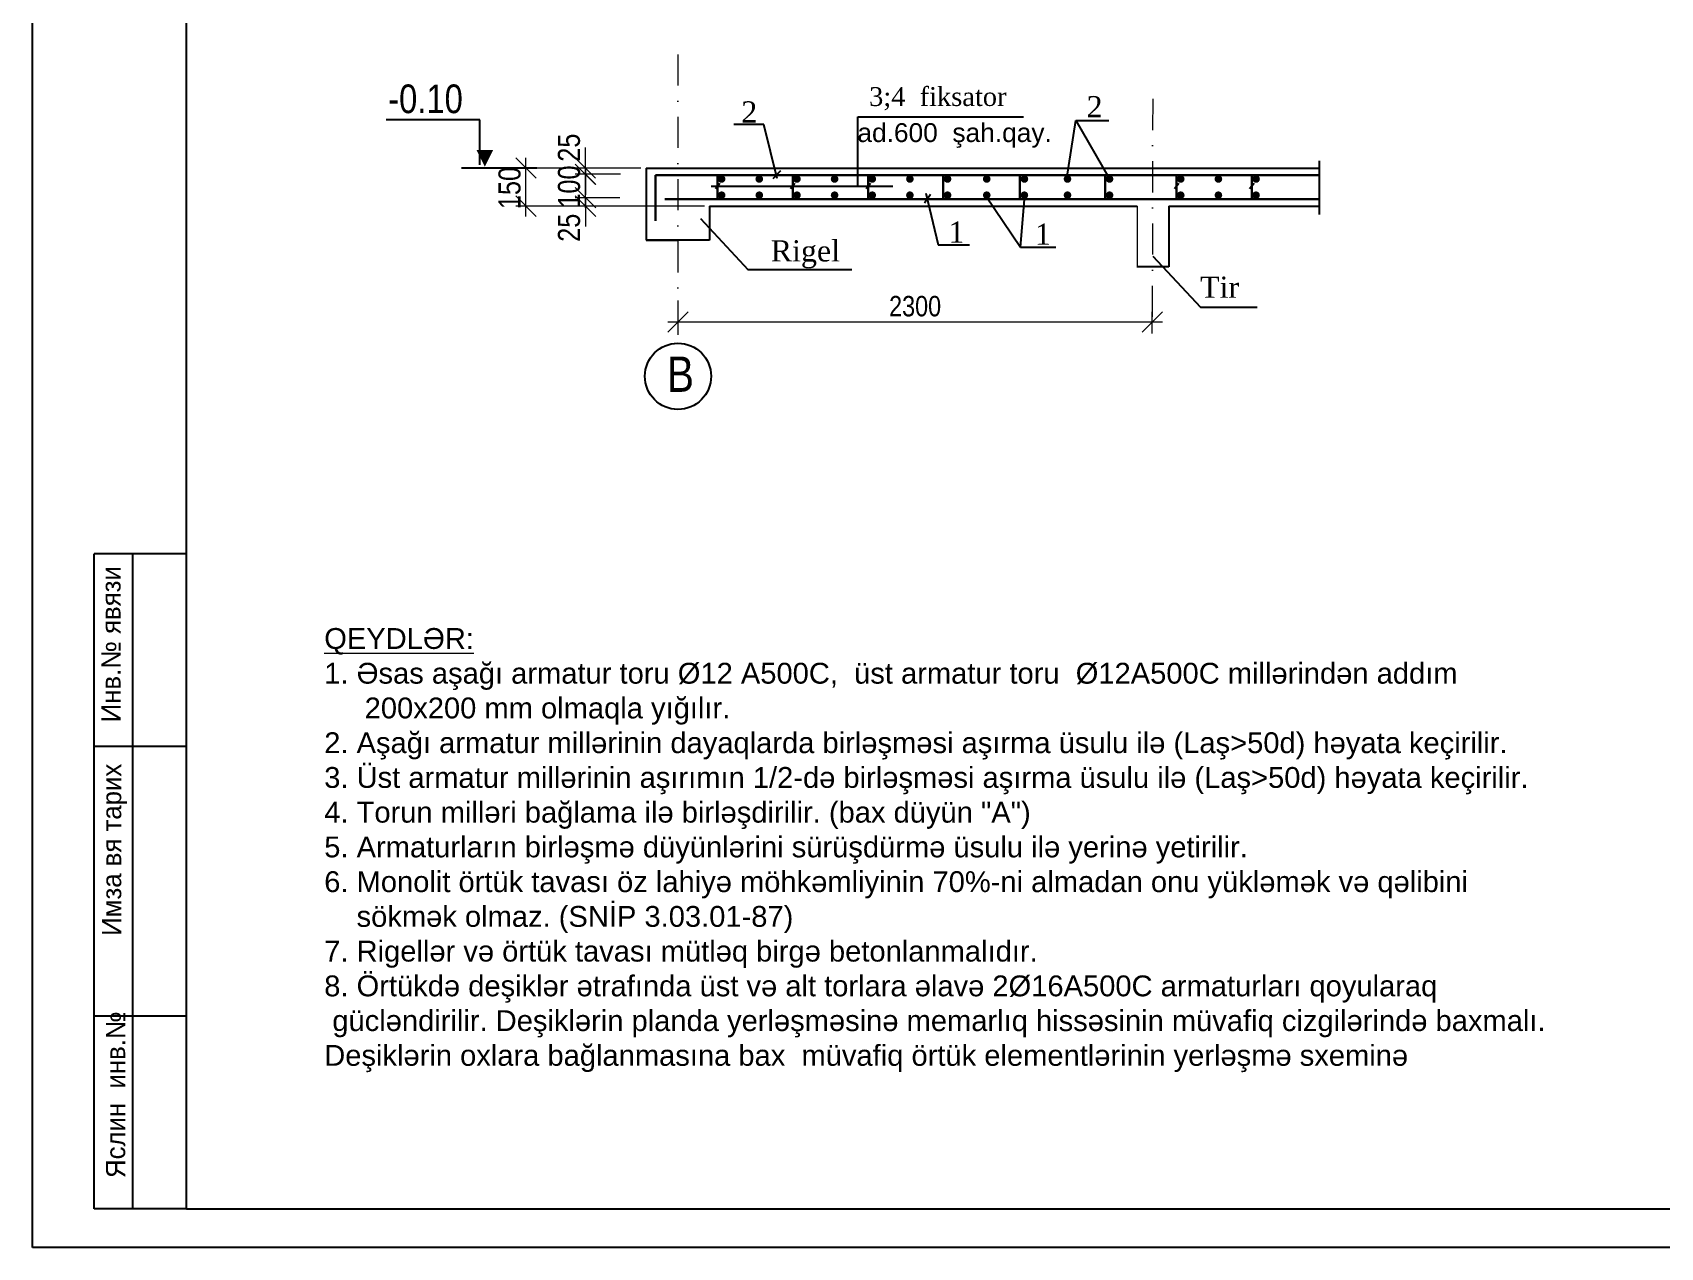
# Model space of a CAD drawing. Header units: millimetres. Extents: x -149347 to 251215, y -2929184 to -2541447.
# Drawn here: x 110423 to 130345, y -2609513 to -2594648 of the extents above; entities that cross this region are included whole.
import ezdxf

# ---------------------------------------------------------------- set-up
doc = ezdxf.new("R2010")
doc.units = ezdxf.units.MM
doc.linetypes.add('DASHDOTX2', pattern=[50.8, 25.4, -12.7, 0, -12.7])
doc.styles.add('CP_ATTR', font='A3TI(LA).TTF')
doc.styles.get("Standard").update_dxf_attribs({"font": 'times.ttf'})
doc.styles.add('style1', font='A3TI(LA).TTF', dxfattribs={"height": 400})
doc.styles.add('style6', font='ARIALN.TTF', dxfattribs={"height": 300})
doc.dimstyles.new('DIM_100', dxfattribs={"dimscale": 100, "dimtxt": 250, "dimasz": 2.5, "dimexe": 1.25, "dimexo": 0.625, "dimtad": 1, "dimdec": 0, "dimtxsty": 'style1', "dimblk": 'OBLIQUE', "dimcen": 2.5, "dimdle": 1.25, "dimclrd": 251, "dimclre": 251, "dimaunit": 1, "dimadec": 3, "dimazin": 0, "dimtfac": 1, "dimtdec": 0, "dimtmove": 1, "dimatfit": 3, "dimfxl": 1.25, "dimlwd": 5, "dimlwe": 5, "dimarcsym": 0})

# ---------------------------------------------------------------- blocks, each defined once
blk = doc.blocks.new('mekteb')
at = {"color": 0, "lineweight": 25}
for p, q in [((99643, -1849866), (99643, -1821466)), ((139843, -1849866), (99643, -1849866))]:
    blk.add_line(p, q, dxfattribs=at)
at = {"color": 0, "lineweight": 25, "ltscale": 15}
for q in [(101643, -1821966), (139343, -1849366)]:
    blk.add_line((101643, -1849366), q, dxfattribs=at)
at = {"lineweight": 25, "ltscale": 0.25}
for p, q in [((100443, -1849366), (100443, -1840866)), ((100943, -1849367), (100943, -1840866))]:
    blk.add_line(p, q, dxfattribs=at)
at = {"lineweight": 25}
for p, q in [((101643, -1840866), (100443, -1840866)), ((101645, -1843366), (100445, -1843366)), ((101645, -1846866), (100445, -1846866)), ((101643, -1849366), (100443, -1849366))]:
    blk.add_line(p, q, dxfattribs=at)
at = {"lineweight": 25, "char_height": 250.01, "width": 5960.07, "attachment_point": 1, "rotation": 90, "style": 'CP_ATTR'}
for s, insert in [('\\pt3143;Инв.№ явязи', (100535, -1843053)), ('\\pt3143;Имза вя тарих', (100544, -1845823)), ('\\pt3143;Яслин  инв.№', (100595, -1848965))]:
    blk.add_mtext(s, dxfattribs=dict(at, insert=insert))
blk = doc.blocks.new('_Oblique')
at = {"color": 0, "linetype": 'ByBlock', "lineweight": -2}
blk.add_line((-0.5, -0.5), (0.5, 0.5), dxfattribs=at)
blk = doc.blocks.new('*D899')
at = {"color": 251, "lineweight": 5, "ltscale": 50, "transparency": 16777216}
for p, q in [((117620, -2596382), (117065, -2596382)), ((117611, -2596668), (117065, -2596668))]:
    blk.add_line(p, q, dxfattribs=at)
at = {"color": 251, "linetype": 'ByBlock', "lineweight": 5, "ltscale": 50, "transparency": 16777216}
blk.add_line((117190, -2596793), (117190, -2596257), dxfattribs=at)
at = {"layer": 'Defpoints', "color": 0, "lineweight": 15, "ltscale": 50, "transparency": 16777216}
for p in [(117190, -2596382), (117682, -2596382), (117674, -2596668)]:
    blk.add_point(p, dxfattribs=at)
at = {"color": 251, "lineweight": 5, "ltscale": 50, "transparency": 16777216, "xscale": 250, "yscale": 250, "zscale": 250}
for p, rotation in [((117190, -2596382), 90), ((117190, -2596668), 270)]:
    blk.add_blockref('_Oblique', p, dxfattribs=dict(at, rotation=rotation))
at = {"color": 0, "lineweight": 15, "ltscale": 50, "transparency": 16777216, "insert": (116990, -2596532), "char_height": 300, "attachment_point": 5, "rotation": 90, "style": 'style6'}
blk.add_mtext('{\\fArial Narrow|b0|i0|c238|p34;\\H0.9x;100}', dxfattribs=at)
blk = doc.blocks.new('*D900')
at = {"color": 251, "linetype": 'ByBlock', "lineweight": 5, "ltscale": 50, "transparency": 16777216}
for p, q in [((117189, -2596306), (117189, -2596056)), ((117189, -2596306), (117189, -2596382)), ((117189, -2596382), (117189, -2596632))]:
    blk.add_line(p, q, dxfattribs=at)
at = {"color": 251, "lineweight": 5, "ltscale": 50, "transparency": 16777216}
for p, q in [((117611, -2596306), (117064, -2596306)), ((117620, -2596382), (117064, -2596382))]:
    blk.add_line(p, q, dxfattribs=at)
at = {"layer": 'Defpoints', "color": 0, "lineweight": 15, "ltscale": 50, "transparency": 16777216}
for p in [(117189, -2596382), (117674, -2596306), (117682, -2596382)]:
    blk.add_point(p, dxfattribs=at)
at = {"color": 251, "lineweight": 5, "ltscale": 50, "transparency": 16777216, "xscale": 250, "yscale": 250, "zscale": 250}
for p, rotation in [((117189, -2596306), 270), ((117189, -2596382), 90)]:
    blk.add_blockref('_Oblique', p, dxfattribs=dict(at, rotation=rotation))
at = {"color": 0, "lineweight": 15, "ltscale": 50, "transparency": 16777216, "insert": (116989, -2596056), "char_height": 300, "attachment_point": 5, "rotation": 90, "style": 'style6'}
blk.add_mtext('{\\H0.9x;25}', dxfattribs=at)
blk = doc.blocks.new('*D901')
at = {"color": 251, "linetype": 'ByBlock', "lineweight": 5, "ltscale": 50, "transparency": 16777216}
for p, q in [((117190, -2596668), (117190, -2596418)), ((117190, -2596668), (117190, -2596772)), ((117190, -2596772), (117190, -2597022))]:
    blk.add_line(p, q, dxfattribs=at)
at = {"color": 251, "lineweight": 5, "ltscale": 50, "transparency": 16777216}
for p, q in [((117577, -2596668), (117065, -2596668)), ((117609, -2596772), (117065, -2596772))]:
    blk.add_line(p, q, dxfattribs=at)
at = {"layer": 'Defpoints', "color": 0, "lineweight": 15, "ltscale": 50, "transparency": 16777216}
for p in [(117190, -2596772), (117639, -2596668), (117671, -2596772)]:
    blk.add_point(p, dxfattribs=at)
at = {"color": 251, "lineweight": 5, "ltscale": 50, "transparency": 16777216, "xscale": 250, "yscale": 250, "zscale": 250}
for p, rotation in [((117190, -2596668), 270), ((117190, -2596772), 90)]:
    blk.add_blockref('_Oblique', p, dxfattribs=dict(at, rotation=rotation))
at = {"color": 0, "lineweight": 15, "ltscale": 50, "transparency": 16777216, "insert": (116990, -2597036), "char_height": 300, "attachment_point": 5, "rotation": 90, "style": 'style6'}
blk.add_mtext('{\\H0.9x;25}', dxfattribs=at)
blk = doc.blocks.new('*D902')
at = {"color": 251, "linetype": 'ByBlock', "lineweight": 5, "ltscale": 50, "transparency": 16777216}
blk.add_line((116462, -2596897), (116462, -2596181), dxfattribs=at)
at = {"color": 251, "lineweight": 5, "ltscale": 50, "transparency": 16777216}
for p, q in [((117868, -2596306), (116337, -2596306)), ((118646, -2596772), (116337, -2596772))]:
    blk.add_line(p, q, dxfattribs=at)
at = {"layer": 'Defpoints', "color": 0, "lineweight": 15, "ltscale": 50, "transparency": 16777216}
for p in [(116462, -2596306), (117931, -2596306), (118708, -2596772)]:
    blk.add_point(p, dxfattribs=at)
at = {"color": 251, "lineweight": 5, "ltscale": 50, "transparency": 16777216, "xscale": 250, "yscale": 250, "zscale": 250}
for p, rotation in [((116462, -2596306), 90), ((116462, -2596772), 270)]:
    blk.add_blockref('_Oblique', p, dxfattribs=dict(at, rotation=rotation))
at = {"color": 0, "lineweight": 15, "ltscale": 50, "transparency": 16777216, "insert": (116262, -2596550), "char_height": 300, "attachment_point": 5, "rotation": 90, "style": 'style6'}
blk.add_mtext('{\\fArial Narrow|b0|i0|c238|p34;\\H0.9x;150}', dxfattribs=at)
blk = doc.blocks.new('*D891')
at = {"color": 251, "lineweight": 5, "ltscale": 50, "transparency": 16777216}
for p, q in [((118322, -2597927), (118322, -2598313)), ((124127, -2598331), (124127, -2598063))]:
    blk.add_line(p, q, dxfattribs=at)
at = {"color": 251, "linetype": 'ByBlock', "lineweight": 5, "ltscale": 50, "transparency": 16777216}
blk.add_line((118197, -2598188), (124252, -2598188), dxfattribs=at)
at = {"layer": 'Defpoints', "color": 0, "lineweight": 15, "ltscale": 50, "transparency": 16777216}
for p in [(118322, -2597864), (124127, -2598188), (124127, -2598394)]:
    blk.add_point(p, dxfattribs=at)
at = {"color": 251, "lineweight": 5, "ltscale": 50, "transparency": 16777216, "xscale": 250, "yscale": 250, "zscale": 250, "rotation": 180}
blk.add_blockref('_Oblique', (118322, -2598188), dxfattribs=at)
at = {"color": 251, "lineweight": 5, "ltscale": 50, "transparency": 16777216, "xscale": 250, "yscale": 250, "zscale": 250}
blk.add_blockref('_Oblique', (124127, -2598188), dxfattribs=at)
at = {"color": 0, "lineweight": 15, "ltscale": 50, "transparency": 16777216, "insert": (121224, -2597997), "char_height": 300, "attachment_point": 5, "style": 'style6'}
blk.add_mtext('{\\fArial Narrow|b0|i0|c238|p34;\\H0.83333x;2300}', dxfattribs=at)

msp = doc.modelspace()

# ---------------------------------------------------------------- hatches: boundary and pattern name
h = msp.add_hatch(color=0)
edge = h.paths.add_edge_path()
edge.add_arc((118856.23531, -2596439.40539), 46.87604, 0, 360)
h = msp.add_hatch(color=0)
edge = h.paths.add_edge_path()
edge.add_arc((119317.03531, -2596439.40539), 46.87604, 0, 360)
h = msp.add_hatch(color=0)
edge = h.paths.add_edge_path()
edge.add_arc((119777.83531, -2596439.40539), 46.87604, 0, 360)
h = msp.add_hatch(color=0)
edge = h.paths.add_edge_path()
edge.add_arc((120238.63531, -2596439.40539), 46.87604, 0, 360)
h = msp.add_hatch(color=0)
edge = h.paths.add_edge_path()
edge.add_arc((120699.43531, -2596439.40539), 46.87604, 0, 360)
h = msp.add_hatch(color=0)
edge = h.paths.add_edge_path()
edge.add_arc((121160.23531, -2596439.40539), 46.87604, 0, 360)
h = msp.add_hatch(color=0)
edge = h.paths.add_edge_path()
edge.add_arc((121621.03531, -2596439.40539), 46.87604, 0, 360)
h = msp.add_hatch(color=0)
edge = h.paths.add_edge_path()
edge.add_arc((122100.6097, -2596439.40539), 46.87604, 0, 360)
h = msp.add_hatch(color=0)
edge = h.paths.add_edge_path()
edge.add_arc((122561.4097, -2596439.40539), 46.87604, 0, 360)
h = msp.add_hatch(color=0)
edge = h.paths.add_edge_path()
edge.add_arc((123088.81763, -2596439.40539), 46.87604, 0, 360)
h = msp.add_hatch(color=0)
edge = h.paths.add_edge_path()
edge.add_arc((123603.65618, -2596439.40539), 46.87604, 0, 360)
h = msp.add_hatch(color=0)
edge = h.paths.add_edge_path()
edge.add_arc((124474.79365, -2596439.40539), 46.87604, 0, 360)
h = msp.add_hatch(color=0)
edge = h.paths.add_edge_path()
edge.add_arc((124935.59365, -2596439.40539), 46.87604, 0, 360)
h = msp.add_hatch(color=0)
edge = h.paths.add_edge_path()
edge.add_arc((125396.39365, -2596439.40539), 46.87604, 0, 360)
h = msp.add_hatch(color=0)
edge = h.paths.add_edge_path()
edge.add_arc((118856.23531, -2596637.4991), 46.87604, 0, 360)
h = msp.add_hatch(color=0)
edge = h.paths.add_edge_path()
edge.add_arc((119317.03531, -2596637.4991), 46.87604, 0, 360)
h = msp.add_hatch(color=0)
edge = h.paths.add_edge_path()
edge.add_arc((119777.83531, -2596637.4991), 46.87604, 0, 360)
h = msp.add_hatch(color=0)
edge = h.paths.add_edge_path()
edge.add_arc((120238.63531, -2596637.4991), 46.87604, 0, 360)
h = msp.add_hatch(color=0)
edge = h.paths.add_edge_path()
edge.add_arc((120699.43531, -2596637.4991), 46.87604, 0, 360)
h = msp.add_hatch(color=0)
edge = h.paths.add_edge_path()
edge.add_arc((121160.23531, -2596637.4991), 46.87604, 0, 360)
h = msp.add_hatch(color=0)
edge = h.paths.add_edge_path()
edge.add_arc((121621.03531, -2596637.4991), 46.87604, 0, 360)
h = msp.add_hatch(color=0)
edge = h.paths.add_edge_path()
edge.add_arc((122100.6097, -2596637.4991), 46.87604, 0, 360)
h = msp.add_hatch(color=0)
edge = h.paths.add_edge_path()
edge.add_arc((122561.4097, -2596637.4991), 46.87604, 0, 360)
h = msp.add_hatch(color=0)
edge = h.paths.add_edge_path()
edge.add_arc((123088.81763, -2596637.4991), 46.87604, 0, 360)
h = msp.add_hatch(color=0)
edge = h.paths.add_edge_path()
edge.add_arc((123603.65618, -2596637.4991), 46.87604, 0, 360)
h = msp.add_hatch(color=0)
edge = h.paths.add_edge_path()
edge.add_arc((124474.79365, -2596637.4991), 46.87604, 0, 360)
h = msp.add_hatch(color=0)
edge = h.paths.add_edge_path()
edge.add_arc((124935.59365, -2596637.4991), 46.87604, 0, 360)
h = msp.add_hatch(color=0)
edge = h.paths.add_edge_path()
edge.add_arc((125396.39365, -2596637.4991), 46.87604, 0, 360)

# ---------------------------------------------------------------- linework, layer by layer
at = {"color": 1, "linetype": 'DASHDOTX2', "lineweight": 13, "ltscale": 15}
for p, q in [((118319.63179, -2594915.43444), (118321.80835, -2598448.62871)), ((124131.68211, -2595460.04805), (124125.40736, -2598447.73845))]:
    msp.add_line(p, q, dxfattribs=at)
at = {"ltscale": 30}
for p, q in [((115898.08363, -2595715.82513), (114749.05233, -2595715.82513)), ((115898.08363, -2596268.12975), (115898.08363, -2595715.82513)), ((119372.90292, -2595773.95311), (119005.8742, -2595773.95311)), ((119537.68205, -2596432.08806), (119372.90292, -2595773.95311)), ((120521.70134, -2596528.69233), (120521.70134, -2595676.82151)), ((120521.70134, -2595676.82151), (122551.96167, -2595676.82151)), ((123077.86932, -2596459.29569), (123192.14722, -2595723.83052)), ((123192.14722, -2595723.83052), (123593.43763, -2596424.77956)), ((123192.14722, -2595723.83052), (123593.43763, -2595723.83052)), ((116593.21557, -2596306.02213), (115673.32959, -2596306.02213)), ((117930.83179, -2596306.02213), (126166.91305, -2596304.9313)), ((117930.83179, -2596306.02213), (117930.83179, -2597187.08773)), ((119575.71875, -2596340.68594), (119484.19577, -2596436.8725)), ((118729.20343, -2596528.69233), (120951.98448, -2596528.69233)), ((118834.59608, -2596496.06924), (118780.76026, -2596559.28018)), ((119752.98579, -2596496.06924), (119699.14997, -2596559.28018)), ((120678.30334, -2596496.06924), (120624.46752, -2596559.28018)), ((121356.37879, -2596614.07464), (121507.67974, -2597245.72777)), ((124453.15442, -2596496.06924), (124399.3186, -2596559.28018)), ((125371.54413, -2596496.06924), (125317.70831, -2596559.28018)), ((118708.43179, -2596772.36773), (123940.00618, -2596772.36773)), ((121413.81485, -2596627.36739), (121339.56602, -2596733.69164)), ((122089.04773, -2596647.20728), (122515.28791, -2597273.37089)), ((122515.28791, -2597273.37089), (122567.66291, -2596641.61407)), ((124326.99013, -2596772.36773), (126166.91305, -2596772.36773)), ((117930.83179, -2597187.08773), (118319.63179, -2597187.08773)), ((121507.67974, -2597245.72777), (121891.33947, -2597245.72777)), ((122515.28791, -2597273.37089), (122947.65249, -2597273.37089)), ((123940.00618, -2597516.11832), (123938.19013, -2597515.27117))]:
    msp.add_line(p, q, dxfattribs=at)
at = {"color": 0, "linetype": 'ByBlock', "lineweight": 30}
for p, q in [((118046.91255, -2596392.42213), (126166.91305, -2596391.30636)), ((118046.91255, -2596392.42213), (118046.91255, -2596950.73945)), ((118805.73823, -2596392.42213), (118805.73823, -2596685.96773)), ((119726.14827, -2596392.42213), (119726.14827, -2596685.96773)), ((120650.578, -2596392.42213), (120650.578, -2596685.96773)), ((121566.67474, -2596393.44367), (121566.67474, -2596686.98927)), ((122507.13694, -2596392.42213), (122507.13694, -2596685.96773)), ((123550.75207, -2596392.42213), (123550.75207, -2596685.96773)), ((124424.29657, -2596392.42213), (124424.29657, -2596685.96773)), ((125344.70661, -2596392.42213), (125344.70661, -2596685.96773)), ((118160.23971, -2596685.96773), (126166.91305, -2596684.81833))]:
    msp.add_line(p, q, dxfattribs=at)
at = {"lineweight": 15, "ltscale": 60}
for p, q in [((118708.43179, -2596772.36773), (118708.43179, -2597187.08773)), ((123940.00618, -2596772.36773), (123940.00618, -2597516.11832)), ((124326.99013, -2596771.52058), (124326.99013, -2597515.27117))]:
    msp.add_line(p, q, dxfattribs=at)
at = {"lineweight": 25}
for p, q in [((118708.43179, -2596772.36773), (118708.43179, -2597187.08773)), ((124326.99013, -2596772.36773), (124326.99013, -2597515.27117)), ((118597.56466, -2596923.78962), (119180.29599, -2597550.29651)), ((118708.43179, -2597187.08773), (117930.83179, -2597187.08773)), ((124132.40767, -2597382.80611), (124715.13901, -2598009.313)), ((120451.54218, -2597550.29651), (119180.29599, -2597550.29651)), ((124326.99013, -2597515.27117), (123940.00618, -2597516.11832)), ((125411.96225, -2598012.47044), (124718.07583, -2598012.47044))]:
    msp.add_line(p, q, dxfattribs=at)
at = {"ltscale": 30}
msp.add_lwpolyline([(126166.91305, -2596216.51919), (126166.91305, -2596873.55971)], dxfattribs=at)
at = {"lineweight": 25}
msp.add_circle((118321.80835, -2598853.34929), 404.72058, dxfattribs=at)

# ---------------------------------------------------------------- block references
at = {"lineweight": 15, "xscale": 0.9430204144289575, "yscale": 0.9430204144289575, "zscale": 0.9430204144289575}
msp.add_blockref('mekteb', (16457.85848, -865051.5296), dxfattribs=at)

# ---------------------------------------------------------------- texts
at = {"color": 0, "insert": (115689.1871, -2595283.38592), "char_height": 350, "width": 7178.4994239, "attachment_point": 3, "style": 'style6'}
msp.add_mtext('{\\fArial Narrow|b0|i0|c238|p34;-0.10}', dxfattribs=at)
at = {"color": 0, "linetype": 'ByBlock', "insert": (122342.45098, -2595315.41648), "char_height": 230.4, "width": 10863.3464471, "attachment_point": 3}
msp.add_mtext('{\\fTimes New Roman|b0|i0|c238|p18;3;4 } {\\fTimes New Roman|b0|i0|c238|p18;fiksator}', dxfattribs=at)
at = {"ltscale": 5, "char_height": 259.2, "attachment_point": 1}
for s, width, insert in [('{\\fTimes New Roman|b0|i0|c238|p18;\\C0;2}', 1353.9620451, (123322.41243, -2595424.67978)), ('{\\fTimes New Roman|b0|i0|c238|p18;\\C0;2}', 1353.9620451, (119096.6626, -2595489.05794)), ('{\\fTimes New Roman|b0|i0|c238|p18;\\C0;1}', 1353.9620451, (121631.3247, -2596959.80165)), ('{\\fTimes New Roman|b0|i0|c238|p18;\\C0;1}', 1353.9620451, (122691.37778, -2596984.70149)), ('{\\fTimes New Roman|b0|i0|c238|p18;Rigel}', 1504.3786987, (119456.85709, -2597189.19401)), ('{\\fTimes New Roman|b0|i0|c238|p18;Tir}', 1504.3786987, (124710.87869, -2597634.06722))]:
    msp.add_mtext_dynamic_manual_height_columns(s, width=width, gutter_width=18, heights=[0], dxfattribs=dict(at, insert=insert))
at = {"color": 0, "insert": (122896.95724, -2595756.8849), "char_height": 233.28, "width": 2904.0300161, "attachment_point": 3}
msp.add_mtext('{\\fArial|b0|i0|c238|p34;\\H0.98765x;ad.600  şah.qay.} ', dxfattribs=at)
at = {"ltscale": 30, "insert": (115786.07363, -2596053.89829), "char_height": 230.4, "attachment_point": 1}
msp.add_mtext_dynamic_manual_height_columns('{\\fTimes New Roman|b0|i0|c162|p18;▼}', width=4022.3513302, gutter_width=1728, heights=[0], dxfattribs=at)
at = {"lineweight": 25, "insert": (118187.56464, -2598612.00415), "char_height": 432, "attachment_point": 1, "style": 'style6'}
msp.add_mtext_dynamic_manual_height_columns('{\\fArial Narrow|b0|i0|c238|p34;B}', width=386.8655967, gutter_width=18, heights=[0], dxfattribs=at)
at = {"lineweight": 0, "ltscale": 0.1, "insert": (113992.88313, -2601934.53734), "char_height": 255, "width": 22060.3686041, "attachment_point": 1, "style": 'style6'}
msp.add_mtext('{\\fArial|b0|i0|c238|p34;\\LQEYD\\fArial|b0|i0|c0|p34;LƏ\\fArial|b0|i0|c238|p34;R:\\P\\l1. \\fArial|b0|i0|c0|p34;Ə\\fArial|b0|i0|c238|p34;sas aşağı\\fArial|b0|i0|c0|p34; \\fArial|b0|i0|c238|p34;armatur toru %%C12 A500C\\fArial|b0|i0|c0|p34;, \\fArial|b0|i0|c238|p34; üst armatur toru  %%C12A500C\\fArial|b0|i0|c0|p34; \\fArial|b0|i0|c238|p34;millərindən addım \\P     200x200 mm\\fArial|b0|i0|c0|p34; \\fArial|b0|i0|c238|p34;olmaqla yığılır\\fArial|b0|i0|c0|p34;.\\P2\\fArial|b0|i0|c238|p34;. Aşağı armatur millərinin dayaqlarda birləşməsi aşırma üsulu ilə (Laş>50d) həyata keçirilir\\fArial|b0|i0|c0|p34;.\\fArial|b0|i0|c238|p34;\\P\\fArial|b0|i0|c0|p34;3\\fArial|b0|i0|c238|p34;. Üst armatur millərinin aşırımın 1/\\fArial|b0|i0|c0|p34;2\\fArial|b0|i0|c238|p34;-də birləşməsi aşırma üsulu ilə (Laş>50d) həyata keçirilir\\fArial|b0|i0|c0|p34;.\\fArial|b0|i0|c238|p34;\\P\\fArial|b0|i0|c0|p34;4\\fArial|b0|i0|c238|p34;. Torun milləri bağlama ilə birləşdirilir\\fArial|b0|i0|c0|p34;. (bax d\\fArial|b0|i0|c238|p34;üyün \\fArial|b0|i0|c0|p34;"A")\\fArial|b0|i0|c238|p34;\\P5. Armaturların birləşmə düyünlərini\\fArial|b0|i0|c0|p34; \\fArial|b0|i0|c238|p34;sürüşdürmə üsulu ilə yerinə yetirilir.\\fArial|b0|i0|c0|p34;  \\P\\fArial|b0|i0|c238|p34;6\\fArial|b0|i0|c0|p34;. Monolit \\fArial|b0|i0|c238|p34;örtük tavası öz lahiyə möhkəmliyinin \\fArial|b0|i0|c0|p34;70%-ni almadan onu y\\fArial|b0|i0|c238|p34;ükləmək və qəlibini\\fArial|b0|i0|c0|p34; \\fArial|b0|i0|c238|p34;\\P\\fArial|b0|i0|c0|p34; \\fArial|b0|i0|c238|p34;   sökmək\\fArial|b0|i0|c0|p34; \\fArial|b0|i0|c238|p34;olmaz\\fArial|b0|i0|c0|p34;. (S\\fArial|b0|i0|c238|p34;NİP 3.03.01-87)\\fArial|b0|i0|c0|p34;\\P\\fArial|b0|i0|c238|p34;7\\fArial|b0|i0|c0|p34;. Rigell\\fArial|b0|i0|c238|p34;ər və örtük tavası mütləq birgə betonlanmalıdır.\\P8\\fArial|b0|i0|c0|p34;. \\fArial|b0|i0|c238|p34;Örtükdə deşiklər ətrafında üst və alt torlara əlavə 2%%C16A500C\\fArial|b0|i0|c0|p34; armaturlar\\fArial|b0|i0|c238|p34;ı qoyularaq\\P gücləndirilir.\\fArial|b0|i0|c0|p34; D\\fArial|b0|i0|c238|p34;eşiklərin planda \\fArial|b0|i0|c0|p34;y\\fArial|b0|i0|c238|p34;erləşməsinə memarlıq\\fArial|b0|i0|c0|p34; \\fArial|b0|i0|c238|p34;hissəsinin müvafiq cizgilərində baxmalı\\fArial|b0|i0|c0|p34;.\\fArial|b0|i0|c238|p34;\\PDeşiklərin oxlara bağlanmasına bax  müvafiq örtük elementlərinin yerləşmə sxeminə}', dxfattribs=at)

# ---------------------------------------------------------------- dimensions: what is measured, and where the dimension line sits
at = {"color": 231, "lineweight": 15, "ltscale": 50}
for base, p1, p2, text, picture, middle in [((117189.3488, -2596381.5672), (117673.82209, -2596306.02213), (117682.46209, -2596381.5672), '{\\H0.9x;25}', '*D900', (117189.3488, -2596056.02213)), ((116461.90205, -2596306.02213), (118708.43179, -2596772.36773), (117930.83179, -2596306.02213), '{\\fArial Narrow|b0|i0|c238|p34;\\H0.9x;150}', '*D902', (116461.90205, -2596549.598)), ((117189.98209, -2596381.5672), (117673.82209, -2596668.20361), (117682.46209, -2596381.5672), '{\\fArial Narrow|b0|i0|c238|p34;\\H0.9x;100}', '*D899', (117189.98209, -2596531.72144)), ((117189.98209, -2596772.36773), (117639.26209, -2596668.20361), (117671.1144, -2596772.36773), '{\\H0.9x;25}', '*D901', (117189.98209, -2597036.03981))]:
    dim = msp.add_linear_dim(base=base, p1=p1, p2=p2, angle=90, text=text, dimstyle='DIM_100', override={"dimtxsty": 'style6'}, dxfattribs=at)
    dim.commit()
    dim.dimension.update_dxf_attribs({"geometry": picture, "text_midpoint": middle, "dimtype": 160})
dim = msp.add_linear_dim(base=(124127.15117, -2598187.51113), p1=(118321.63037, -2597864.4737), p2=(124127.15117, -2598393.95656), text='{\\fArial Narrow|b0|i0|c238|p34;\\H0.83333x;2300}', dimstyle='DIM_100', override={"dimtxsty": 'style6'}, dxfattribs=at)
dim.commit()
dim.dimension.update_dxf_attribs({"geometry": '*D891', "text_midpoint": (121224.39077, -2597997.36839)})

doc.saveas('drawing.dxf')
